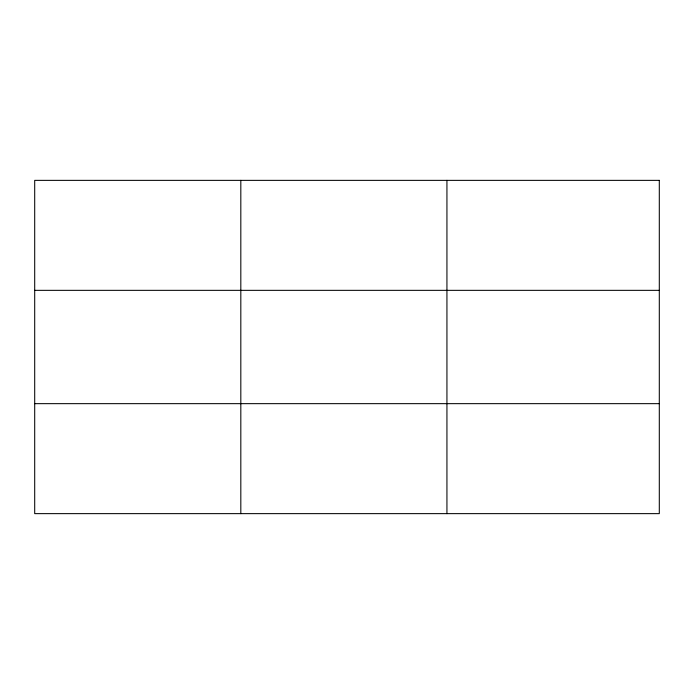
<?xml version="1.0" encoding="UTF-8"?>
<svg xmlns="http://www.w3.org/2000/svg" width="694" height="694" viewBox="0 0 694 694"><rect width="100%" height="100%" fill="white"/><g stroke="black" fill="none" stroke-linecap="round" stroke-linejoin="round"><path stroke-width="1.04" d="M240.818 180.362L240.818 513.638M446.936 180.362L446.936 513.638M34.7 290.344L659.3 290.344M34.7 403.656L659.3 403.656M659.3 180.362L659.3 513.638L34.7 513.638L34.7 180.362L659.3 180.362"/></g></svg>
